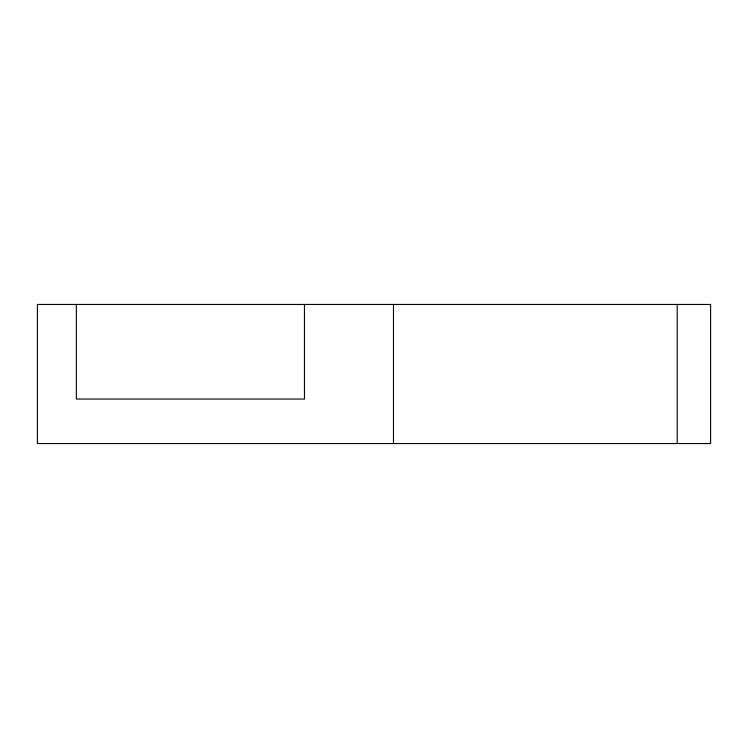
<?xml version="1.0" encoding="UTF-8"?>
<svg xmlns="http://www.w3.org/2000/svg" width="748" height="748" viewBox="0 0 748 748"><rect width="100%" height="100%" fill="white"/><g stroke="black" fill="none" stroke-linecap="round" stroke-linejoin="round"><path stroke-width="1.12" d="M677.221 304.455L677.221 443.545M393.476 304.455L393.476 443.545M304.455 304.455L304.455 399.039L76.343 399.039L76.343 304.455M710.6 304.455L37.4 304.455L37.4 443.545L710.6 443.545L710.6 304.455"/></g></svg>
